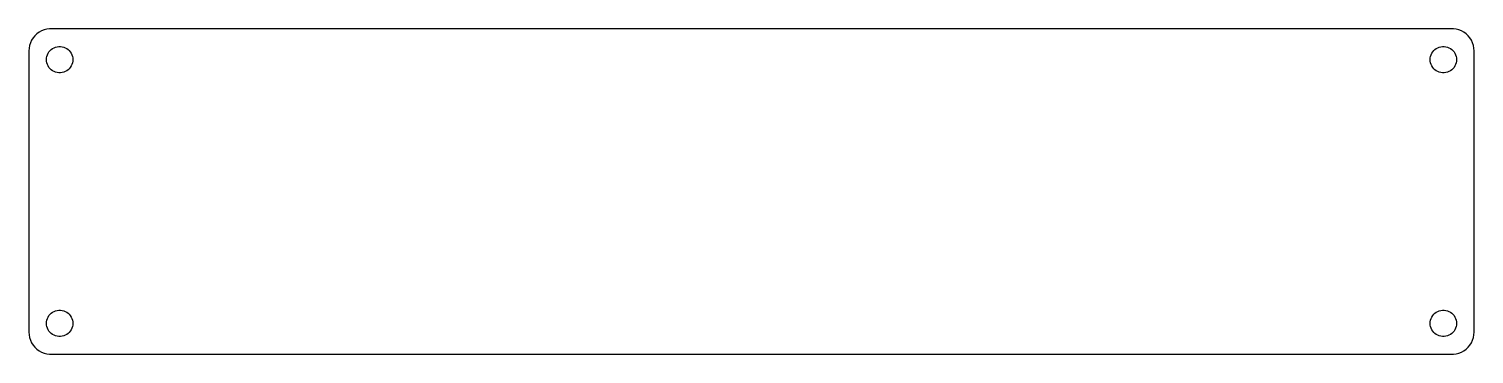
# Model space of a CAD drawing. Header units: metres. Extents: x -164 to 164, y -37 to 37.
import ezdxf

# ---------------------------------------------------------------- set-up
doc = ezdxf.new("R2010")
doc.units = ezdxf.units.M

msp = doc.modelspace()

# ---------------------------------------------------------------- linework, layer by layer
for p, q in [((-162.179, 36.2216), (-162.687, 35.8526)), ((-161.629, 36.5241), (-162.179, 36.2216)), ((-161.045, 36.7553), (-161.629, 36.5241)), ((-160.437, 36.9114), (-161.045, 36.7553)), ((-159.814, 36.9901), (-160.437, 36.9114)), ((159.814, 36.9901), (-159.814, 36.9901)), ((160.437, 36.9114), (159.814, 36.9901)), ((161.045, 36.7553), (160.437, 36.9114)), ((161.629, 36.5241), (161.045, 36.7553)), ((162.179, 36.2216), (161.629, 36.5241)), ((162.687, 35.8526), (162.179, 36.2216)), ((-164.343, 33.2434), (-164.461, 32.6267)), ((-164.149, 33.8406), (-164.343, 33.2434)), ((-163.882, 34.4088), (-164.149, 33.8406)), ((-163.545, 34.9389), (-163.882, 34.4088)), ((-163.145, 35.4227), (-163.545, 34.9389)), ((-162.687, 35.8526), (-163.145, 35.4227)), ((-158.427, 32.8532), (-158.062, 32.9469)), ((-158.062, 32.9469), (-157.688, 32.9941)), ((-157.688, 32.9941), (-157.312, 32.9941)), ((-157.312, 32.9941), (-156.938, 32.9469)), ((-156.938, 32.9469), (-156.573, 32.8532)), ((156.573, 32.8532), (156.938, 32.9469)), ((156.938, 32.9469), (157.312, 32.9941)), ((157.312, 32.9941), (157.688, 32.9941)), ((157.688, 32.9941), (158.062, 32.9469)), ((158.062, 32.9469), (158.427, 32.8532)), ((163.145, 35.4227), (162.687, 35.8526)), ((163.545, 34.9389), (163.145, 35.4227)), ((163.882, 34.4088), (163.545, 34.9389)), ((164.149, 33.8406), (163.882, 34.4088)), ((164.343, 33.2434), (164.149, 33.8406)), ((164.461, 32.6267), (164.343, 33.2434)), ((-164.461, 32.6267), (-164.5, 32)), ((-164.5, 32), (-164.5, -32)), ((-160.5, 30), (-160.476, 30.376)), ((-160.476, 29.624), (-160.5, 30)), ((-160.476, 30.376), (-160.406, 30.7461)), ((-160.406, 29.2539), (-160.476, 29.624)), ((-160.406, 30.7461), (-160.289, 31.1044)), ((-160.289, 31.1044), (-160.129, 31.4453)), ((-160.129, 31.4453), (-159.927, 31.7634)), ((-159.927, 31.7634), (-159.687, 32.0536)), ((-159.687, 32.0536), (-159.412, 32.3115)), ((-159.412, 32.3115), (-159.107, 32.533)), ((-159.107, 32.533), (-158.777, 32.7145)), ((-158.777, 32.7145), (-158.427, 32.8532)), ((-156.573, 32.8532), (-156.223, 32.7145)), ((-156.223, 32.7145), (-155.893, 32.533)), ((-155.893, 32.533), (-155.588, 32.3115)), ((-155.588, 32.3115), (-155.313, 32.0536)), ((-155.313, 32.0536), (-155.073, 31.7634)), ((-155.073, 31.7634), (-154.871, 31.4453)), ((-154.871, 31.4453), (-154.711, 31.1044)), ((-154.711, 31.1044), (-154.594, 30.7461)), ((-154.594, 30.7461), (-154.524, 30.376)), ((-154.524, 29.624), (-154.594, 29.2539)), ((-154.524, 30.376), (-154.5, 30)), ((-154.5, 30), (-154.524, 29.624)), ((154.5, 30), (154.524, 30.376)), ((154.524, 29.624), (154.5, 30)), ((154.524, 30.376), (154.594, 30.7461)), ((154.594, 29.2539), (154.524, 29.624)), ((154.594, 30.7461), (154.711, 31.1044)), ((154.711, 31.1044), (154.871, 31.4453)), ((154.871, 31.4453), (155.073, 31.7634)), ((155.073, 31.7634), (155.313, 32.0536)), ((155.313, 32.0536), (155.588, 32.3115)), ((155.588, 32.3115), (155.893, 32.533)), ((155.893, 32.533), (156.223, 32.7145)), ((156.223, 32.7145), (156.573, 32.8532)), ((158.427, 32.8532), (158.777, 32.7145)), ((158.777, 32.7145), (159.107, 32.533)), ((159.107, 32.533), (159.412, 32.3115)), ((159.412, 32.3115), (159.687, 32.0536)), ((159.687, 32.0536), (159.927, 31.7634)), ((159.927, 31.7634), (160.129, 31.4453)), ((160.129, 31.4453), (160.289, 31.1044)), ((160.289, 31.1044), (160.406, 30.7461)), ((160.406, 30.7461), (160.476, 30.376)), ((160.476, 29.624), (160.406, 29.2539)), ((160.476, 30.376), (160.5, 30)), ((160.5, 30), (160.476, 29.624)), ((164.5, 32), (164.461, 32.6267)), ((164.5, -32), (164.5, 32)), ((-160.289, 28.8956), (-160.406, 29.2539)), ((-160.129, 28.5547), (-160.289, 28.8956)), ((-159.927, 28.2366), (-160.129, 28.5547)), ((-159.687, 27.9464), (-159.927, 28.2366)), ((-159.412, 27.6884), (-159.687, 27.9464)), ((-159.107, 27.467), (-159.412, 27.6884)), ((-158.777, 27.2855), (-159.107, 27.467)), ((-158.427, 27.1468), (-158.777, 27.2855)), ((-158.062, 27.0531), (-158.427, 27.1468)), ((-157.688, 27.0059), (-158.062, 27.0531)), ((-157.312, 27.0059), (-157.688, 27.0059)), ((-156.938, 27.0531), (-157.312, 27.0059)), ((-156.573, 27.1468), (-156.938, 27.0531)), ((-156.223, 27.2855), (-156.573, 27.1468)), ((-155.893, 27.467), (-156.223, 27.2855)), ((-155.588, 27.6884), (-155.893, 27.467)), ((-155.313, 27.9464), (-155.588, 27.6884)), ((-155.073, 28.2366), (-155.313, 27.9464)), ((-154.871, 28.5547), (-155.073, 28.2366)), ((-154.711, 28.8956), (-154.871, 28.5547)), ((-154.594, 29.2539), (-154.711, 28.8956)), ((154.711, 28.8956), (154.594, 29.2539)), ((154.871, 28.5547), (154.711, 28.8956)), ((155.073, 28.2366), (154.871, 28.5547)), ((155.313, 27.9464), (155.073, 28.2366)), ((155.588, 27.6884), (155.313, 27.9464)), ((155.893, 27.467), (155.588, 27.6884)), ((156.223, 27.2855), (155.893, 27.467)), ((156.573, 27.1468), (156.223, 27.2855)), ((156.938, 27.0531), (156.573, 27.1468)), ((157.312, 27.0059), (156.938, 27.0531)), ((157.688, 27.0059), (157.312, 27.0059)), ((158.062, 27.0531), (157.688, 27.0059)), ((158.427, 27.1468), (158.062, 27.0531)), ((158.777, 27.2855), (158.427, 27.1468)), ((159.107, 27.467), (158.777, 27.2855)), ((159.412, 27.6884), (159.107, 27.467)), ((159.687, 27.9464), (159.412, 27.6884)), ((159.927, 28.2366), (159.687, 27.9464)), ((160.129, 28.5547), (159.927, 28.2366)), ((160.289, 28.8956), (160.129, 28.5547)), ((160.406, 29.2539), (160.289, 28.8956)), ((-160.476, -29.624), (-160.406, -29.2539)), ((-160.406, -29.2539), (-160.289, -28.8956)), ((-160.289, -28.8956), (-160.129, -28.5547)), ((-160.129, -28.5547), (-159.927, -28.2366)), ((-159.927, -28.2366), (-159.687, -27.9464)), ((-159.687, -27.9464), (-159.412, -27.6884)), ((-159.412, -27.6884), (-159.107, -27.467)), ((-159.107, -27.467), (-158.777, -27.2855)), ((-158.777, -27.2855), (-158.427, -27.1468)), ((-158.427, -27.1468), (-158.062, -27.0531)), ((-158.062, -27.0531), (-157.688, -27.0059)), ((-157.688, -27.0059), (-157.312, -27.0059)), ((-157.312, -27.0059), (-156.938, -27.0531)), ((-156.938, -27.0531), (-156.573, -27.1468)), ((-156.573, -27.1468), (-156.223, -27.2855)), ((-156.223, -27.2855), (-155.893, -27.467)), ((-155.893, -27.467), (-155.588, -27.6884)), ((-155.588, -27.6884), (-155.313, -27.9464)), ((-155.313, -27.9464), (-155.073, -28.2366)), ((-155.073, -28.2366), (-154.871, -28.5547)), ((-154.871, -28.5547), (-154.711, -28.8956)), ((-154.711, -28.8956), (-154.594, -29.2539)), ((-154.594, -29.2539), (-154.524, -29.624)), ((154.524, -29.624), (154.594, -29.2539)), ((154.594, -29.2539), (154.711, -28.8956)), ((154.711, -28.8956), (154.871, -28.5547)), ((154.871, -28.5547), (155.073, -28.2366)), ((155.073, -28.2366), (155.313, -27.9464)), ((155.313, -27.9464), (155.588, -27.6884)), ((155.588, -27.6884), (155.893, -27.467)), ((155.893, -27.467), (156.223, -27.2855)), ((156.223, -27.2855), (156.573, -27.1468)), ((156.573, -27.1468), (156.938, -27.0531)), ((156.938, -27.0531), (157.312, -27.0059)), ((157.312, -27.0059), (157.688, -27.0059)), ((157.688, -27.0059), (158.062, -27.0531)), ((158.062, -27.0531), (158.427, -27.1468)), ((158.427, -27.1468), (158.777, -27.2855)), ((158.777, -27.2855), (159.107, -27.467)), ((159.107, -27.467), (159.412, -27.6884)), ((159.412, -27.6884), (159.687, -27.9464)), ((159.687, -27.9464), (159.927, -28.2366)), ((159.927, -28.2366), (160.129, -28.5547)), ((160.129, -28.5547), (160.289, -28.8956)), ((160.289, -28.8956), (160.406, -29.2539)), ((160.406, -29.2539), (160.476, -29.624)), ((-164.5, -32), (-164.461, -32.6267)), ((-164.461, -32.6267), (-164.343, -33.2434)), ((-160.5, -30), (-160.476, -29.624)), ((-160.476, -30.376), (-160.5, -30)), ((-160.406, -30.7461), (-160.476, -30.376)), ((-160.289, -31.1044), (-160.406, -30.7461)), ((-160.129, -31.4453), (-160.289, -31.1044)), ((-159.927, -31.7634), (-160.129, -31.4453)), ((-159.687, -32.0536), (-159.927, -31.7634)), ((-159.412, -32.3115), (-159.687, -32.0536)), ((-159.107, -32.533), (-159.412, -32.3115)), ((-158.777, -32.7145), (-159.107, -32.533)), ((-158.427, -32.8532), (-158.777, -32.7145)), ((-158.062, -32.9469), (-158.427, -32.8532)), ((-156.573, -32.8532), (-156.938, -32.9469)), ((-156.223, -32.7145), (-156.573, -32.8532)), ((-155.893, -32.533), (-156.223, -32.7145)), ((-155.588, -32.3115), (-155.893, -32.533)), ((-155.313, -32.0536), (-155.588, -32.3115)), ((-155.073, -31.7634), (-155.313, -32.0536)), ((-154.871, -31.4453), (-155.073, -31.7634)), ((-154.711, -31.1044), (-154.871, -31.4453)), ((-154.594, -30.7461), (-154.711, -31.1044)), ((-154.524, -30.376), (-154.594, -30.7461)), ((-154.524, -29.624), (-154.5, -30)), ((-154.5, -30), (-154.524, -30.376)), ((154.5, -30), (154.524, -29.624)), ((154.524, -30.376), (154.5, -30)), ((154.594, -30.7461), (154.524, -30.376)), ((154.711, -31.1044), (154.594, -30.7461)), ((154.871, -31.4453), (154.711, -31.1044)), ((155.073, -31.7634), (154.871, -31.4453)), ((155.313, -32.0536), (155.073, -31.7634)), ((155.588, -32.3115), (155.313, -32.0536)), ((155.893, -32.533), (155.588, -32.3115)), ((156.223, -32.7145), (155.893, -32.533)), ((156.573, -32.8532), (156.223, -32.7145)), ((156.938, -32.9469), (156.573, -32.8532)), ((158.427, -32.8532), (158.062, -32.9469)), ((158.777, -32.7145), (158.427, -32.8532)), ((159.107, -32.533), (158.777, -32.7145)), ((159.412, -32.3115), (159.107, -32.533)), ((159.687, -32.0536), (159.412, -32.3115)), ((159.927, -31.7634), (159.687, -32.0536)), ((160.129, -31.4453), (159.927, -31.7634)), ((160.289, -31.1044), (160.129, -31.4453)), ((160.406, -30.7461), (160.289, -31.1044)), ((160.476, -30.376), (160.406, -30.7461)), ((160.476, -29.624), (160.5, -30)), ((160.5, -30), (160.476, -30.376)), ((164.343, -33.2434), (164.461, -32.6267)), ((164.461, -32.6267), (164.5, -32)), ((-164.343, -33.2434), (-164.149, -33.8406)), ((-164.149, -33.8406), (-163.882, -34.4088)), ((-163.882, -34.4088), (-163.545, -34.9389)), ((-163.545, -34.9389), (-163.145, -35.4227)), ((-163.145, -35.4227), (-162.687, -35.8526)), ((-162.687, -35.8526), (-162.179, -36.2216)), ((-157.688, -32.9941), (-158.062, -32.9469)), ((-157.312, -32.9941), (-157.688, -32.9941)), ((-156.938, -32.9469), (-157.312, -32.9941)), ((157.312, -32.9941), (156.938, -32.9469)), ((157.688, -32.9941), (157.312, -32.9941)), ((158.062, -32.9469), (157.688, -32.9941)), ((162.179, -36.2216), (162.687, -35.8526)), ((162.687, -35.8526), (163.145, -35.4227)), ((163.145, -35.4227), (163.545, -34.9389)), ((163.545, -34.9389), (163.882, -34.4088)), ((163.882, -34.4088), (164.149, -33.8406)), ((164.149, -33.8406), (164.343, -33.2434)), ((-162.179, -36.2216), (-161.629, -36.5241)), ((-161.629, -36.5241), (-161.045, -36.7553)), ((-161.045, -36.7553), (-160.437, -36.9114)), ((-160.437, -36.9114), (-159.814, -36.9901)), ((-159.814, -36.9901), (159.814, -36.9901)), ((159.814, -36.9901), (160.437, -36.9114)), ((160.437, -36.9114), (161.045, -36.7553)), ((161.045, -36.7553), (161.629, -36.5241)), ((161.629, -36.5241), (162.179, -36.2216))]:
    msp.add_line(p, q)

doc.saveas('drawing.dxf')
